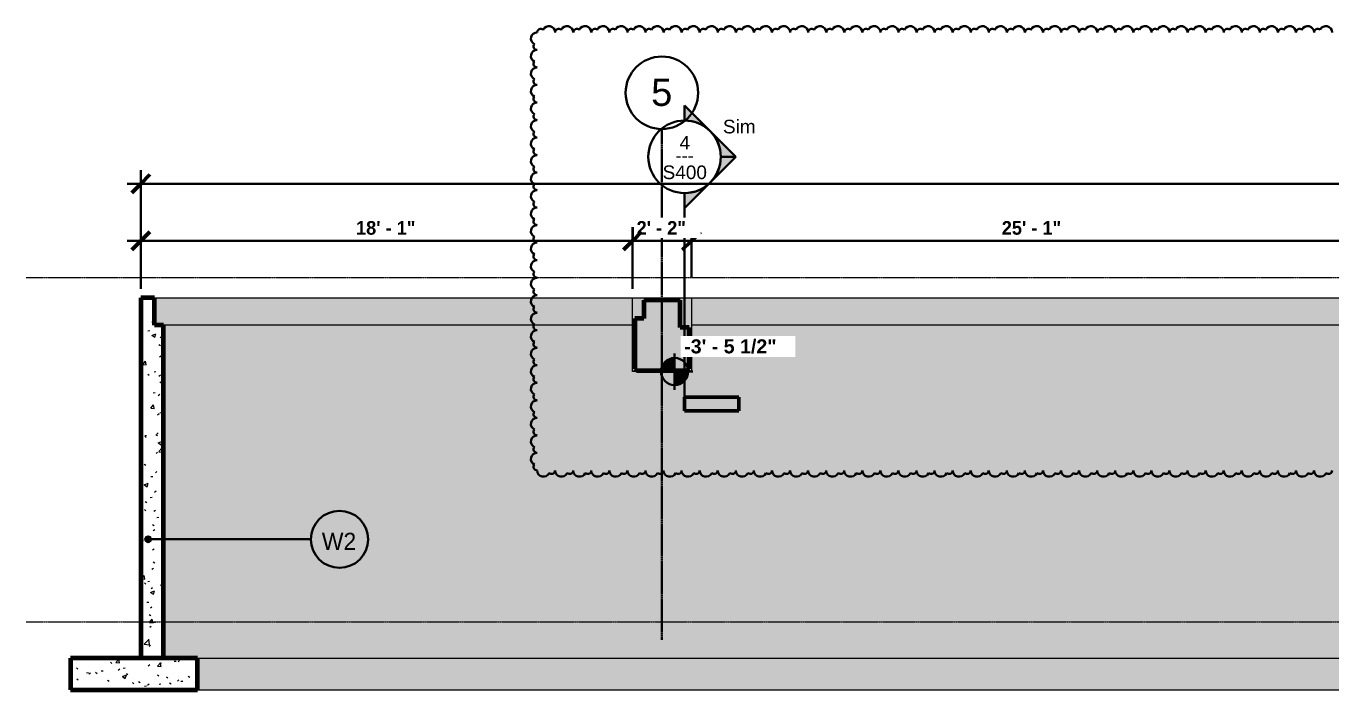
# Model space of a CAD drawing. Header units: inches. Extents: x -3929 to 6224, y -260 to 143.
# Drawn here: x 1293 to 1869, y -182 to 111 of the extents above; entities that cross this region are included whole.
import ezdxf

# ---------------------------------------------------------------- set-up
doc = ezdxf.new("R2010")
doc.units = ezdxf.units.IN
doc.header["$MEASUREMENT"] = 0
doc.linetypes.add('Grid Line 1_2_', pattern=[0.875, 0.5, -0.125, 0.125, -0.125])
for name, color, linetype, lineweight in [('A-ANNO-DIMS', 211, 'Continuous', 9), ('A-ANNO-DIMS-64', 211, 'Continuous', 9), ('A-FLOR-LEVL', 51, 'Continuous', 9), ('A-WALL-IDEN', 211, 'Continuous', 30), ('A-WALL-PATT', 111, 'Continuous', 60), ('G-ANNO-DIMS', 111, 'Continuous', 9), ('G-ANNO-REVC', 71, 'Continuous', 30), ('G-ANNO-SYMB', 111, 'Continuous', 30), ('S-BEAM', 12, 'Continuous', 9), ('S-FNDN', 32, 'Continuous', 18), ('S-GRID', 1, 'Continuous', 9), ('S-GRID-IDEN', 1, 'Continuous', 30)]:
    doc.layers.add(name, color=color, linetype=linetype, lineweight=lineweight)
doc.styles.add('Arial', font='arial.ttf', dxfattribs={"height": 12})
doc.styles.add('Arial_2', font='arial.ttf', dxfattribs={"height": 6})
doc.styles.add('Arial_B', font='arialbd.ttf', dxfattribs={"height": 6.190476})
doc.styles.add('Century Gothic', font='', dxfattribs={"height": 7.559055})
doc.styles.add('Century Gothic_1', font='', dxfattribs={"height": 6})
doc.styles.add('Century Gothic_B', font='', dxfattribs={"height": 6})
doc.styles.get('Century Gothic').set_extended_font_data('Century Gothic')
doc.styles.get('Century Gothic_1').set_extended_font_data('Century Gothic')
doc.styles.get('Century Gothic_B').set_extended_font_data('Century Gothic', bold=True)
doc.dimstyles.new('OD__1_16__Tol__', dxfattribs={"dimscale": 12, "dimtxt": 6.26501, "dimasz": 0.666667, "dimexe": 0.5, "dimexo": 0.333333, "dimgap": 0.083333, "dimtad": 1, "dimdec": 4, "dimrnd": 0.0625, "dimzin": 3, "dimdsep": 46, "dimlunit": 4, "dimtxsty": 'Century Gothic_B', "dimblk1": 'OBLIQUE', "dimblk2": 'OBLIQUE', "dimsah": 1, "dimcen": 0.09, "dimdle": 0.5, "dimazin": 0, "dimtfac": 1, "dimtdec": 4, "dimtix": 1, "dimtmove": 0, "dimatfit": 3, "dimfxl": 1, "dimtvp": 1, "dimtfill": 1, "dimfrac": 2, "dimtolj": 1, "dimtzin": 0, "dimlwd": 30, "dimlwe": 30, "dimarcsym": 2})
doc.dimstyles.new('OD__1_4__Tol__', dxfattribs={"dimscale": 12, "dimtxt": 6.26501, "dimasz": 0.666667, "dimexe": 0.5, "dimexo": 0.333333, "dimgap": 0.083333, "dimtad": 1, "dimrnd": 0.25, "dimzin": 1, "dimdsep": 46, "dimlunit": 4, "dimtxsty": 'Century Gothic_B', "dimblk1": 'OBLIQUE', "dimblk2": 'OBLIQUE', "dimsah": 1, "dimcen": 0.09, "dimdle": 0.5, "dimazin": 0, "dimtfac": 1, "dimtdec": 4, "dimtix": 1, "dimtmove": 0, "dimatfit": 3, "dimfxl": 1, "dimtvp": 1, "dimtfill": 1, "dimfrac": 2, "dimtolj": 1, "dimtzin": 0, "dimlwd": 30, "dimlwe": 30, "dimarcsym": 2})
pattern_1 = [(50, (2855.186, 0), (18.36206, -1.60683), [1.92, -21.12]), (355, (2855.186, 0), (-3.55226, 19.25587), [1.536, -16.896]), (100.451, (2856.716, -0.134), (14.81021, 17.64929), [1.632, -17.949]), (46.184, (2855.186, 5.12), (27.32125, -4.2376), [2.88, -31.68]), (96.636, (2857.463, 4.767), (23.92754, 24.93717), [2.448, -26.924]), (351.184, (2855.186, 5.12), (23.92765, 24.93743), [2.304, -25.344]), (21, (2857.746, 3.84), (15.28081, -10.30746), [1.92, -21.12]), (326, (2857.746, 3.84), (6.22856, 18.56374), [1.536, -16.896]), (71.451, (2859.02, 2.981), (21.50985, 8.25628), [1.632, -17.949]), (37.5, (2855.1855, 0), (0.311095, 8.522537), [0.845, -15.846, 0.845, -16.307, -16.96]), (37.5, (2855.1855, 0), (0.311095, 8.522537), [-33.843, 0.845, -16.115]), (7.5, (2855.1855, 0), (6.734636, 10.09743), [0.845, -8.934, 0.845, -15.462, -6.464]), (7.5, (2855.1855, 0), (6.734636, 10.09743), [-26.086, 0.845, -5.619]), (327.5, (2849.4775, 0), (13.666107, -0.577186), [0.845, -5.555, 0.845, -19.123, -26.496]), (327.5, (2849.4775, 0), (13.666107, -0.577186), [-26.368, 0.845, -25.651]), (317.5, (2846.918, 0), (14.92985, 2.56286), [0.845, -7.475, 0.845, -12.416, -18.816]), (317.5, (2846.918, 0), (14.92985, 2.56286), [-21.581, 0.845, -17.971])]

# ---------------------------------------------------------------- blocks, each defined once
blk = doc.blocks.new('Grid - Grid Head - Circle-1738874-ELEVATION - WEST FOUNDATION WALL')
at = {"layer": 'S-GRID-IDEN'}
for start, end in [(0, 180), (180, 360)]:
    blk.add_arc((3481.32, 81.57), 16, start, end, dxfattribs=at)
blk = doc.blocks.new('DIMBLOCK44-ELEVATION - WEST FOUNDATION WALL')
at = {"layer": 'A-ANNO-DIMS-64', "lineweight": 30}
for p, q in [((1343.86, -5), (1343.86, 47.42)), ((3229.86, -17), (3229.86, 47.42)), ((3235.86, 41.42), (1337.86, 41.42)), ((1343.86, 41.42), (1343.86, -5)), ((3229.86, 41.42), (3229.86, -17))]:
    blk.add_line(p, q, dxfattribs=at)
at = {"layer": 'A-ANNO-DIMS-64', "lineweight": 50}
for p, q in [((1343.86, 41.42), (1339.86, 37.42)), ((1343.86, 41.42), (1347.86, 45.42)), ((3229.86, 41.42), (3225.86, 37.42)), ((3229.86, 41.42), (3233.86, 45.42))]:
    blk.add_line(p, q, dxfattribs=at)
at = {"layer": 'A-ANNO-DIMS-64', "color": 0, "lineweight": 30, "insert": (2271, 50.11), "char_height": 6, "width": 38.0674, "attachment_point": 1, "line_spacing_factor": 0.984502, "style": 'Century Gothic_B', "bg_fill": 3, "box_fill_scale": 1.25, "bg_fill_color": 256, "bg_fill_true_color": 13158600, "bg_fill_transparency": 0}
blk.add_mtext('157\' - 2"', dxfattribs=at)
blk = doc.blocks.new('_Oblique')
at = {"color": 0, "linetype": 'ByBlock', "lineweight": -2}
blk.add_line((-0.5, -0.5), (0.5, 0.5), dxfattribs=at)
blk = doc.blocks.new('Wall Type - Familia4-287244-ELEVATION - WEST FOUNDATION WALL')
at = {"layer": 'A-WALL-IDEN'}
blk.add_circle((2031.03, -115.54), 12.6, dxfattribs=at)
blk = doc.blocks.new('DIMBLOCK53-ELEVATION - WEST FOUNDATION WALL')
at = {"layer": 'A-ANNO-DIMS-64', "lineweight": 30}
for p, q in [((1343.86, -5), (1343.86, 22.23)), ((3229.86, -17), (3229.86, 22.23)), ((3235.86, 16.23), (1337.86, 16.23)), ((1343.86, 16.23), (1343.86, -5)), ((3229.86, 16.23), (3229.86, -17))]:
    blk.add_line(p, q, dxfattribs=at)
at = {"layer": 'A-ANNO-DIMS-64', "lineweight": 50}
for p, q in [((1343.86, 16.23), (1347.86, 20.23)), ((3229.86, 16.23), (3233.86, 20.23)), ((1343.86, 16.23), (1339.86, 12.23)), ((3229.86, 16.23), (3225.86, 12.23))]:
    blk.add_line(p, q, dxfattribs=at)
at = {"layer": 'A-ANNO-DIMS-64', "color": 0, "lineweight": 30, "insert": (2271, 24.92), "char_height": 6, "width": 38.0674, "attachment_point": 1, "line_spacing_factor": 0.984502, "style": 'Century Gothic_B', "bg_fill": 3, "box_fill_scale": 1.25, "bg_fill_color": 256, "bg_fill_true_color": 13158600, "bg_fill_transparency": 0}
blk.add_mtext('157\' - 2"', dxfattribs=at)
blk = doc.blocks.new('Detail View - 3_32_ x 3_8_-1738294-ELEVATION - WEST FOUNDATION WALL')
at = {"layer": 'G-ANNO-SYMB', "lineweight": 9}
blk.add_hatch(color=256, dxfattribs=at).paths.add_polyline_path([(3516.32, -52.77), (3492.32, -52.77), (3492.32, -58.77), (3516.32, -58.77)], flags=0)
at = {"layer": 'G-ANNO-SYMB', "lineweight": 50}
for p, q in [((3492.32, -58.77), (3492.32, -52.77)), ((3492.32, -52.77), (3516.32, -52.77)), ((3516.32, -52.77), (3516.32, -58.77)), ((3516.32, -58.77), (3492.32, -58.77))]:
    blk.add_line(p, q, dxfattribs=at)
blk = doc.blocks.new('Detail View - Section Head - Filled-1738293-ELEVATION - WEST FOUNDATION WALL')
at = {"layer": 'G-ANNO-SYMB', "lineweight": 9}
h = blk.add_hatch(color=256, dxfattribs=at)
edge = h.paths.add_edge_path(flags=0)
edge.add_arc((3492.32, 53.28), 16.02, 47.9216, 90)
edge.add_line((3492.32, 69.3), (3492.32, 75.91))
edge.add_line((3492.32, 75.91), (3503.06, 65.17))
h = blk.add_hatch(color=256, dxfattribs=at)
edge = h.paths.add_edge_path(flags=0)
edge.add_line((3503.64, 64.59), (3514.95, 53.28))
edge.add_line((3514.95, 53.28), (3508.32, 53.28))
edge.add_arc((3492.32, 53.28), 16, 360, 405)
h = blk.add_hatch(color=256, dxfattribs=at)
edge = h.paths.add_edge_path(flags=0)
edge.add_arc((3492.32, 53.28), 16, 315, 360)
edge.add_line((3508.32, 53.28), (3514.95, 53.28))
edge.add_line((3514.95, 53.28), (3503.64, 41.97))
h = blk.add_hatch(color=256, dxfattribs=at)
edge = h.paths.add_edge_path(flags=0)
edge.add_line((3503.06, 41.39), (3492.32, 30.65))
edge.add_line((3492.32, 30.65), (3492.32, 37.26))
edge.add_arc((3492.32, 53.28), 16.02, 270, 312.0784)
at = {"layer": 'G-ANNO-SYMB'}
for p, q in [((3503.06, 65.17), (3492.32, 75.91)), ((3492.32, 75.91), (3492.32, 69.3)), ((3514.95, 53.28), (3503.64, 64.59)), ((3503.64, 41.97), (3514.95, 53.28)), ((3508.32, 53.28), (3514.95, 53.28)), ((3514.95, 53.28), (3508.32, 53.28)), ((3492.32, 30.65), (3503.06, 41.39)), ((3492.32, 37.26), (3492.32, 30.65))]:
    blk.add_line(p, q, dxfattribs=at)
for centre, radius, start, end in [((3492.32, 53.3), 16, 90, 270), ((3492.32, 53.3), 16, 270, 90), ((3492.32, 53.28), 16.02, 47.9216, 90), ((3492.32, 53.28), 16, 360, 45), ((3492.32, 53.28), 16, 315, 360), ((3492.32, 53.28), 16.02, 270, 312.0784)]:
    blk.add_arc(centre, radius, start, end, dxfattribs=at)
blk = doc.blocks.new('DIMBLOCK62-ELEVATION - WEST FOUNDATION WALL')
at = {"layer": 'A-ANNO-DIMS-64', "lineweight": 30}
for p, q in [((1586.86, 0), (1586.86, 22.23)), ((1887.86, 0), (1887.86, 22.23)), ((1887.86, 16.23), (1586.86, 16.23)), ((1586.86, 16.23), (1586.86, 0)), ((1887.86, 16.23), (1887.86, 0))]:
    blk.add_line(p, q, dxfattribs=at)
at = {"layer": 'A-ANNO-DIMS-64', "lineweight": 50}
for p, q in [((1586.86, 16.23), (1590.86, 20.23)), ((1887.86, 16.23), (1891.86, 20.23)), ((1586.86, 16.23), (1582.86, 12.23)), ((1887.86, 16.23), (1883.86, 12.23))]:
    blk.add_line(p, q, dxfattribs=at)
at = {"layer": 'A-ANNO-DIMS-64', "color": 0, "lineweight": 30, "insert": (1723.84, 24.92), "char_height": 6, "width": 32.4587, "attachment_point": 1, "line_spacing_factor": 0.984502, "style": 'Century Gothic_B', "bg_fill": 3, "box_fill_scale": 1.25, "bg_fill_color": 256, "bg_fill_true_color": 13158600, "bg_fill_transparency": 0}
blk.add_mtext('25\' - 1"', dxfattribs=at)
blk = doc.blocks.new('DIMBLOCK63-ELEVATION - WEST FOUNDATION WALL')
at = {"layer": 'A-ANNO-DIMS-64', "lineweight": 30}
for p, q in [((1560.86, -5), (1560.86, 22.23)), ((1586.86, 0), (1586.86, 22.23)), ((1586.86, 16.23), (1560.86, 16.23)), ((1560.86, 16.23), (1560.86, -5)), ((1586.86, 16.23), (1586.86, 0))]:
    blk.add_line(p, q, dxfattribs=at)
at = {"layer": 'A-ANNO-DIMS-64', "lineweight": 50}
for p, q in [((1560.86, 16.23), (1564.86, 20.23)), ((1586.86, 16.23), (1590.86, 20.23)), ((1560.86, 16.23), (1556.86, 12.23)), ((1586.86, 16.23), (1582.86, 12.23))]:
    blk.add_line(p, q, dxfattribs=at)
at = {"layer": 'A-ANNO-DIMS-64', "color": 0, "lineweight": 30, "insert": (1562.67, 24.92), "char_height": 6, "width": 26.85, "attachment_point": 1, "line_spacing_factor": 0.984502, "style": 'Century Gothic_B', "bg_fill": 3, "box_fill_scale": 1.25, "bg_fill_color": 256, "bg_fill_true_color": 13158600, "bg_fill_transparency": 0}
blk.add_mtext('2\' - 2"', dxfattribs=at)
blk = doc.blocks.new('DIMBLOCK64-ELEVATION - WEST FOUNDATION WALL')
at = {"layer": 'A-ANNO-DIMS-64', "lineweight": 30}
for p, q in [((1343.86, -5), (1343.86, 22.23)), ((1560.86, -5), (1560.86, 22.23)), ((1560.86, 16.23), (1337.86, 16.23)), ((1343.86, 16.23), (1343.86, -5)), ((1560.86, 16.23), (1560.86, -5))]:
    blk.add_line(p, q, dxfattribs=at)
at = {"layer": 'A-ANNO-DIMS-64', "lineweight": 50}
for p, q in [((1343.86, 16.23), (1347.86, 20.23)), ((1560.86, 16.23), (1564.86, 20.23)), ((1343.86, 16.23), (1339.86, 12.23)), ((1560.86, 16.23), (1556.86, 12.23))]:
    blk.add_line(p, q, dxfattribs=at)
at = {"layer": 'A-ANNO-DIMS-64', "color": 0, "lineweight": 30, "insert": (1438.84, 24.92), "char_height": 6, "width": 32.4587, "attachment_point": 1, "line_spacing_factor": 0.984502, "style": 'Century Gothic_B', "bg_fill": 3, "box_fill_scale": 1.25, "bg_fill_color": 256, "bg_fill_true_color": 13158600, "bg_fill_transparency": 0}
blk.add_mtext('18\' - 1"', dxfattribs=at)
blk = doc.blocks.new('Spot Elevations - Spot Elevation - Target Filled-1738873-ELEVATION - WEST FOUNDATION WALL')
at = {"layer": 'G-ANNO-DIMS'}
h = blk.add_hatch(color=256, dxfattribs=at)
edge = h.paths.add_edge_path(flags=0)
edge.add_line((2769.67, -71), (2763.67, -71))
edge.add_arc((2769.67, -71), 6, 90, 180, ccw=False)
edge.add_line((2769.67, -65), (2769.67, -71))
h = blk.add_hatch(color=256, dxfattribs=at)
edge = h.paths.add_edge_path(flags=0)
edge.add_line((2769.67, -71), (2775.67, -71))
edge.add_arc((2769.67, -71), 6, 270, 360, ccw=False)
edge.add_line((2769.67, -77), (2769.67, -71))
at = {"layer": 'G-ANNO-DIMS', "lineweight": 30}
for p, q in [((2769.67, -63.04), (2769.67, -79)), ((2769.67, -71), (2769.67, -65)), ((2777.67, -71), (2761.67, -71)), ((2763.67, -71), (2769.67, -71)), ((2769.67, -71), (2769.67, -77)), ((2775.67, -71), (2769.67, -71))]:
    blk.add_line(p, q, dxfattribs=at)
blk.add_circle((2769.67, -71), 6, dxfattribs=at)
for start, end in [(90, 180), (270, 360)]:
    blk.add_arc((2769.67, -71), 6, start, end, dxfattribs=at)
blk = doc.blocks.new('Family - ___-1982267-ELEVATION - WEST FOUNDATION WALL')
at = {"layer": 'G-ANNO-REVC'}
for centre, radius, start, end in [((2119.82, 108.2), 1.59, 48.18969, 180), ((2123.41, 108.2), 2.79, 0, 154.79123), ((2127.79, 108.2), 1.59, 48.18969, 180), ((2131.38, 108.2), 2.79, 0, 154.79123), ((2135.77, 108.2), 1.59, 48.18969, 180), ((2139.36, 108.2), 2.79, 0, 154.79123), ((2143.74, 108.2), 1.59, 48.18969, 180), ((2147.33, 108.2), 2.79, 0, 154.79123), ((2151.72, 108.2), 1.59, 48.18969, 180), ((2155.31, 108.2), 2.79, 0, 154.79123), ((2159.69, 108.2), 1.59, 48.18969, 180), ((2163.28, 108.2), 2.79, 0, 154.79123), ((2167.67, 108.2), 1.59, 48.18969, 180), ((2171.26, 108.2), 2.79, 0, 154.79123), ((2175.64, 108.2), 1.59, 48.18969, 180), ((2179.23, 108.2), 2.79, 0, 154.79123), ((2183.62, 108.2), 1.59, 48.18969, 180), ((2187.2, 108.2), 2.79, 0, 154.79123), ((2191.59, 108.2), 1.59, 48.18969, 180), ((2195.18, 108.2), 2.79, 0, 154.79123), ((2199.57, 108.2), 1.59, 48.18969, 180), ((2203.15, 108.2), 2.79, 0, 154.79123), ((2207.54, 108.2), 1.59, 48.18969, 180), ((2211.13, 108.2), 2.79, 0, 154.79123), ((2215.51, 108.2), 1.59, 48.18969, 180), ((2219.1, 108.2), 2.79, 0, 154.79123), ((2223.49, 108.2), 1.59, 48.18969, 180), ((2227.08, 108.2), 2.79, 0, 154.79123), ((2231.46, 108.2), 1.59, 48.18969, 180), ((2235.05, 108.2), 2.79, 0, 154.79123), ((2239.44, 108.2), 1.59, 48.18969, 180), ((2243.03, 108.2), 2.79, 0, 154.79123), ((2247.41, 108.2), 1.59, 48.18969, 180), ((2251, 108.2), 2.79, 0, 154.79123), ((2255.39, 108.2), 1.59, 48.18969, 180), ((2258.98, 108.2), 2.79, 0, 154.79123), ((2263.36, 108.2), 1.59, 48.18969, 180), ((2266.95, 108.2), 2.79, 0, 154.79123), ((2271.34, 108.2), 1.59, 48.18969, 180), ((2274.93, 108.2), 2.79, 0, 154.79123), ((2279.31, 108.2), 1.59, 48.18969, 180), ((2282.9, 108.2), 2.79, 0, 154.79123), ((2287.29, 108.2), 1.59, 48.18969, 180), ((2290.87, 108.2), 2.79, 0, 154.79123), ((2295.26, 108.2), 1.59, 48.18969, 180), ((2298.85, 108.2), 2.79, 0, 154.79123), ((2303.24, 108.2), 1.59, 48.18969, 180), ((2306.82, 108.2), 2.79, 0, 154.79123), ((2311.21, 108.2), 1.59, 48.18969, 180), ((2314.8, 108.2), 2.79, 0, 154.79123), ((2319.18, 108.2), 1.59, 48.18969, 180), ((2322.77, 108.2), 2.79, 0, 154.79123), ((2327.16, 108.2), 1.59, 48.18969, 180), ((2330.75, 108.2), 2.79, 0, 154.79123), ((2335.13, 108.2), 1.59, 48.18969, 180), ((2338.72, 108.2), 2.79, 0, 154.79123), ((2343.11, 108.2), 1.59, 48.18969, 180), ((2346.7, 108.2), 2.79, 0, 154.79123), ((2351.08, 108.2), 1.59, 48.18969, 180), ((2354.67, 108.2), 2.79, 0, 154.79123), ((2359.06, 108.2), 1.59, 48.18969, 180), ((2362.65, 108.2), 2.79, 0, 154.79123), ((2367.03, 108.2), 1.59, 48.18969, 180), ((2370.62, 108.2), 2.79, 0, 154.79123), ((2375.01, 108.2), 1.59, 48.18969, 180), ((2378.59, 108.2), 2.79, 0, 154.79123), ((2382.98, 108.2), 1.59, 48.18969, 180), ((2386.57, 108.2), 2.79, 0, 154.79123), ((2390.96, 108.2), 1.59, 48.18969, 180), ((2394.54, 108.2), 2.79, 0, 154.79123), ((2398.93, 108.2), 1.59, 48.18969, 180), ((2402.52, 108.2), 2.79, 0, 154.79123), ((2406.9, 108.2), 1.59, 48.18969, 180), ((2410.49, 108.2), 2.79, 0, 154.79123), ((2414.88, 108.2), 1.59, 48.18969, 180), ((2418.47, 108.2), 2.79, 0, 154.79123), ((2422.85, 108.2), 1.59, 48.18969, 180), ((2426.44, 108.2), 2.79, 0, 154.79123), ((2430.83, 108.2), 1.59, 48.18969, 180), ((2434.42, 108.2), 2.79, 0, 154.79123), ((2438.8, 108.2), 1.59, 48.18969, 180), ((2442.39, 108.2), 2.79, 0, 154.79123), ((2446.78, 108.2), 1.59, 48.18969, 180), ((2450.37, 108.2), 2.79, 0, 154.79123), ((2454.75, 108.2), 1.59, 48.18969, 180), ((2458.34, 108.2), 2.79, 0, 154.79123), ((2462.73, 108.2), 1.59, 48.18969, 180), ((2466.32, 108.2), 2.79, 0, 154.79123), ((2118.22, 105.5), 2.71, 90, 244.79123), ((2118.22, 97.76), 2.71, 90, 244.79123), ((2118.22, 102.02), 1.55, 138.18969, 270), ((2118.22, 90.03), 2.71, 90, 244.79123), ((2118.22, 94.29), 1.55, 138.18969, 270), ((2118.22, 86.55), 1.55, 138.18969, 270), ((2118.22, 82.3), 2.71, 90, 244.79123), ((2118.22, 74.57), 2.71, 90, 244.79123), ((2118.22, 78.82), 1.55, 138.18969, 270), ((2118.22, 66.83), 2.71, 90, 244.79123), ((2118.22, 71.09), 1.55, 138.18969, 270), ((2118.22, 63.36), 1.55, 138.18969, 270), ((2118.22, 59.1), 2.71, 90, 244.79123), ((2118.22, 51.37), 2.71, 90, 244.79123), ((2118.22, 55.62), 1.55, 138.18969, 270), ((2118.22, 43.64), 2.71, 90, 244.79123), ((2118.22, 47.89), 1.55, 138.18969, 270), ((2118.22, 40.16), 1.55, 138.18969, 270), ((2118.22, 35.9), 2.71, 90, 244.79123), ((2118.22, 28.17), 2.71, 90, 244.79123), ((2118.22, 32.42), 1.55, 138.18969, 270), ((2118.22, 20.44), 2.71, 90, 244.79123), ((2118.22, 24.69), 1.55, 138.18969, 270), ((2118.22, 16.96), 1.55, 138.18969, 270), ((2118.22, 12.71), 2.71, 90, 244.79123), ((2118.22, 4.97), 2.71, 90, 244.79123), ((2118.22, 9.23), 1.55, 138.18969, 270), ((2118.22, 1.49), 1.55, 138.18969, 270), ((2118.22, -2.76), 2.71, 90, 244.79123), ((2118.22, -6.24), 1.55, 138.18969, 270), ((2118.22, -10.49), 2.71, 90, 244.79123), ((2118.22, -18.22), 2.71, 90, 244.79123), ((2118.22, -13.97), 1.55, 138.18969, 270), ((2118.22, -21.7), 1.55, 138.18969, 270), ((2118.22, -25.96), 2.71, 90, 244.79123), ((2118.22, -29.44), 1.55, 138.18969, 270), ((2118.22, -33.69), 2.71, 90, 244.79123), ((2118.22, -41.42), 2.71, 90, 244.79123), ((2118.22, -37.17), 1.55, 138.18969, 270), ((2118.22, -44.9), 1.55, 138.18969, 270), ((2118.22, -49.15), 2.71, 90, 244.79123), ((2118.22, -52.63), 1.55, 138.18969, 270), ((2118.22, -56.89), 2.71, 90, 244.79123), ((2118.22, -64.62), 2.71, 90, 244.79123), ((2118.22, -60.37), 1.55, 138.18969, 270), ((2118.22, -68.1), 1.55, 138.18969, 270), ((2118.22, -72.35), 2.71, 90, 244.79123), ((2118.22, -75.83), 1.55, 138.18969, 270), ((2118.22, -80.08), 2.71, 90, 244.79123), ((2118.22, -83.56), 1.55, 138.18969, 270), ((2121.02, -85.11), 2.79, 180, 334.79123), ((2124.6, -85.11), 1.59, 228.18969, 0), ((2128.99, -85.11), 2.79, 180, 334.79123), ((2132.58, -85.11), 1.59, 228.18969, 0), ((2136.97, -85.11), 2.79, 180, 334.79123), ((2140.55, -85.11), 1.59, 228.18969, 0), ((2144.94, -85.11), 2.79, 180, 334.79123), ((2148.53, -85.11), 1.59, 228.18969, 0), ((2152.91, -85.11), 2.79, 180, 334.79123), ((2156.5, -85.11), 1.59, 228.18969, 0), ((2160.89, -85.11), 2.79, 180, 334.79123), ((2164.48, -85.11), 1.59, 228.18969, 0), ((2168.86, -85.11), 2.79, 180, 334.79123), ((2172.45, -85.11), 1.59, 228.18969, 0), ((2176.84, -85.11), 2.79, 180, 334.79123), ((2180.43, -85.11), 1.59, 228.18969, 0), ((2184.81, -85.11), 2.79, 180, 334.79123), ((2188.4, -85.11), 1.59, 228.18969, 0), ((2192.79, -85.11), 2.79, 180, 334.79123), ((2196.38, -85.11), 1.59, 228.18969, 0), ((2200.76, -85.11), 2.79, 180, 334.79123), ((2204.35, -85.11), 1.59, 228.18969, 0), ((2208.74, -85.11), 2.79, 180, 334.79123), ((2212.32, -85.11), 1.59, 228.18969, 0), ((2216.71, -85.11), 2.79, 180, 334.79123), ((2220.3, -85.11), 1.59, 228.18969, 0), ((2224.69, -85.11), 2.79, 180, 334.79123), ((2228.27, -85.11), 1.59, 228.18969, 0), ((2232.66, -85.11), 2.79, 180, 334.79123), ((2236.25, -85.11), 1.59, 228.18969, 0), ((2240.63, -85.11), 2.79, 180, 334.79123), ((2244.22, -85.11), 1.59, 228.18969, 0), ((2248.61, -85.11), 2.79, 180, 334.79123), ((2252.2, -85.11), 1.59, 228.18969, 0), ((2256.58, -85.11), 2.79, 180, 334.79123), ((2260.17, -85.11), 1.59, 228.18969, 0), ((2264.56, -85.11), 2.79, 180, 334.79123), ((2268.15, -85.11), 1.59, 228.18969, 0), ((2272.53, -85.11), 2.79, 180, 334.79123), ((2276.12, -85.11), 1.59, 228.18969, 0), ((2280.51, -85.11), 2.79, 180, 334.79123), ((2284.1, -85.11), 1.59, 228.18969, 0), ((2288.48, -85.11), 2.79, 180, 334.79123), ((2292.07, -85.11), 1.59, 228.18969, 0), ((2296.46, -85.11), 2.79, 180, 334.79123), ((2300.05, -85.11), 1.59, 228.18969, 0), ((2304.43, -85.11), 2.79, 180, 334.79123), ((2308.02, -85.11), 1.59, 228.18969, 0), ((2312.41, -85.11), 2.79, 180, 334.79123), ((2315.99, -85.11), 1.59, 228.18969, 0), ((2320.38, -85.11), 2.79, 180, 334.79123), ((2323.97, -85.11), 1.59, 228.18969, 0), ((2328.36, -85.11), 2.79, 180, 334.79123), ((2331.94, -85.11), 1.59, 228.18969, 0), ((2336.33, -85.11), 2.79, 180, 334.79123), ((2339.92, -85.11), 1.59, 228.18969, 0), ((2344.3, -85.11), 2.79, 180, 334.79123), ((2347.89, -85.11), 1.59, 228.18969, 0), ((2352.28, -85.11), 2.79, 180, 334.79123), ((2355.87, -85.11), 1.59, 228.18969, 0), ((2360.25, -85.11), 2.79, 180, 334.79123), ((2363.84, -85.11), 1.59, 228.18969, 0), ((2368.23, -85.11), 2.79, 180, 334.79123), ((2371.82, -85.11), 1.59, 228.18969, 0), ((2376.2, -85.11), 2.79, 180, 334.79123), ((2379.79, -85.11), 1.59, 228.18969, 0), ((2384.18, -85.11), 2.79, 180, 334.79123), ((2387.77, -85.11), 1.59, 228.18969, 0), ((2392.15, -85.11), 2.79, 180, 334.79123), ((2395.74, -85.11), 1.59, 228.18969, 0), ((2400.13, -85.11), 2.79, 180, 334.79123), ((2403.71, -85.11), 1.59, 228.18969, 0), ((2408.1, -85.11), 2.79, 180, 334.79123), ((2411.69, -85.11), 1.59, 228.18969, 0), ((2416.08, -85.11), 2.79, 180, 334.79123), ((2419.66, -85.11), 1.59, 228.18969, 0), ((2424.05, -85.11), 2.79, 180, 334.79123), ((2427.64, -85.11), 1.59, 228.18969, 0), ((2432.02, -85.11), 2.79, 180, 334.79123), ((2435.61, -85.11), 1.59, 228.18969, 0), ((2440, -85.11), 2.79, 180, 334.79123), ((2443.59, -85.11), 1.59, 228.18969, 0), ((2447.97, -85.11), 2.79, 180, 334.79123), ((2451.56, -85.11), 1.59, 228.18969, 0), ((2455.95, -85.11), 2.79, 180, 334.79123), ((2459.54, -85.11), 1.59, 228.18969, 0), ((2463.92, -85.11), 2.79, 180, 334.79123), ((2467.51, -85.11), 1.59, 228.18969, 0)]:
    blk.add_arc(centre, radius, start, end, dxfattribs=at)

msp = doc.modelspace()

# ---------------------------------------------------------------- hatches: boundary and pattern name
at = {"layer": 'A-WALL-IDEN'}
h = msp.add_hatch(color=256, dxfattribs=at)
edge = h.paths.add_edge_path(flags=0)
edge.add_arc((1347.11235, -115.53537), 1.25, 0, 360)
at = {"layer": 'A-WALL-PATT', "lineweight": 9}
h = msp.add_hatch(dxfattribs=at)
h.set_pattern_fill('FP_9', color=256, style=0, pattern_type=2)
h.set_pattern_definition(pattern_1)
h.paths.add_polyline_path([(1343.86225, -168), (1353.86225, -168), (1353.86225, -21), (1349.86225, -21), (1349.86225, -9), (1343.86225, -9), (1343.86225, -71)], flags=0)
h = msp.add_hatch(dxfattribs=at)
h.set_pattern_fill('FP_9', color=256, style=0, pattern_type=2)
h.set_pattern_definition(pattern_1)
h.paths.add_polyline_path([(3209.86225, -168), (3219.86225, -168), (3219.86225, -21), (2894.86225, -21), (2894.86225, -41.5), (2868.86225, -41.5), (2868.86225, -21), (2567.86225, -21), (2567.86225, -41.5), (2541.86225, -41.5), (2541.86225, -21), (2240.86225, -21), (2240.86225, -41.5), (2214.86225, -41.5), (2214.86225, -21), (1913.86225, -21), (1913.86225, -41.5), (1887.86225, -41.5), (1887.86225, -21), (1586.86225, -21), (1586.86225, -41.5), (1560.86225, -41.5), (1560.86225, -21), (1353.86225, -21), (1353.86225, -168), (3162.11843, -168)], flags=0)
h.paths.add_polyline_path([(2100.66623, -71), (2094.86225, -71), (2094.86225, -35), (2130.86225, -35), (2130.86225, -71)], flags=0)
h.paths.add_polyline_path([(2154.86225, -71), (2154.86225, -35), (2190.86225, -35), (2190.86225, -71)], flags=0)
h.paths.add_polyline_path([(2034.86225, -71), (2034.86225, -35), (2070.86225, -35), (2070.86225, -71)], flags=0)
at = {"layer": 'S-BEAM', "transparency": 33554534}
msp.add_hatch(color=31, dxfattribs=at).paths.add_polyline_path([(1565.86225, -41), (1585.07485, -41), (1585.86225, -40.2126), (1585.86225, -22), (1581.86225, -22), (1581.86225, -10), (1565.86225, -10), (1565.86225, -18), (1561.86225, -18), (1561.87887, -40.22922), (1562.64965, -41)], flags=0)
at = {"layer": 'S-FNDN'}
msp.add_hatch(color=256, dxfattribs=at).paths.add_polyline_path([(1353.86225, -21), (1353.86225, -9), (1349.86225, -9), (1349.86225, -21)], flags=0)
h = msp.add_hatch(color=256, dxfattribs=at)
h.paths.add_polyline_path([(2896.75538, -21), (3219.86225, -21), (3219.86225, -9), (2894.86225, -9), (2894.86225, -21)], flags=0)
h.paths.add_polyline_path([(1558.86225, -21), (1560.86225, -21), (1560.86225, -9), (1353.86225, -9), (1353.86225, -21)], flags=0)
h.paths.add_polyline_path([(2567.86225, -21), (2868.86225, -21), (2868.86225, -9), (2567.86225, -9)], flags=0)
h.paths.add_polyline_path([(2214.86225, -21), (2214.86225, -9), (1913.86225, -9), (1913.86225, -21), (2190.86225, -21)], flags=0)
h.paths.add_polyline_path([(2366.02928, -21), (2541.86225, -21), (2541.86225, -9), (2240.86225, -9), (2240.86225, -21)], flags=0)
h.paths.add_polyline_path([(1887.86225, -21), (1887.86225, -9), (1586.86225, -9), (1586.86225, -21), (1835.30318, -21)], flags=0)
h = msp.add_hatch(color=256, dxfattribs=at)
h.paths.add_polyline_path([(1581.86225, -41.5), (1586.86225, -41.5), (1586.86225, -9), (1560.86225, -9), (1560.86225, -41.5), (1563.14965, -41.5)], flags=0)
h.paths.add_polyline_path([(1888.86225, -41.5), (1913.86225, -41.5), (1913.86225, -9), (1887.86225, -9), (1887.86225, -41.5)], flags=0)
h.paths.add_polyline_path([(2541.86225, -41.5), (2567.86225, -41.5), (2567.86225, -9), (2541.86225, -9), (2541.86225, -40.2126)], flags=0)
h.paths.add_polyline_path([(2892.57485, -41.5), (2894.86225, -41.5), (2894.86225, -9), (2868.86225, -9), (2868.86225, -41.5), (2889.86225, -41.5)], flags=0)
h.paths.add_polyline_path([(2239.07485, -41.5), (2240.86225, -41.5), (2240.86225, -9), (2214.86225, -9), (2214.86225, -41.5), (2238.57485, -41.5)], flags=0)
h.paths.add_polyline_path([(1585.07485, -41), (1562.64965, -41), (1561.86225, -40.2126), (1561.86225, -18), (1565.86225, -18), (1565.86225, -10), (1581.86225, -10), (1581.86225, -22), (1585.86225, -22), (1585.86225, -40.2126)], flags=0)
h.paths.add_polyline_path([(2216.64965, -41), (2215.86225, -40.2126), (2215.86225, -22), (2219.86225, -22), (2219.86225, -10), (2235.86225, -10), (2235.86225, -22), (2239.86225, -22), (2239.84562, -40.22922), (2239.07485, -41), (2219.86225, -41)], flags=0)
h.paths.add_polyline_path([(1908.86225, -41), (1889.64965, -41), (1888.86225, -40.2126), (1888.86225, -22), (1892.86225, -22), (1892.86225, -10), (1908.86225, -10), (1908.86225, -22), (1912.86225, -22), (1912.84562, -40.22922), (1912.07485, -41), (1911.8114, -41)], flags=0)
h.paths.add_polyline_path([(2543.64965, -41), (2542.86225, -40.2126), (2542.86225, -22), (2546.86225, -22), (2546.86225, -10), (2562.86225, -10), (2562.86225, -22), (2566.86225, -22), (2566.86225, -40.2126), (2566.07485, -41), (2546.86225, -41)], flags=0)
h.paths.add_polyline_path([(2870.64965, -41), (2869.86225, -40.2126), (2869.86225, -22), (2873.86225, -22), (2873.86225, -10), (2889.86225, -10), (2889.86225, -22), (2893.86225, -22), (2893.84562, -40.22922), (2893.07485, -41), (2873.86225, -41)], flags=0)
at = {"layer": 'S-FNDN', "lineweight": 9}
h = msp.add_hatch(dxfattribs=at)
h.set_pattern_fill('FP_9', color=256, style=0, pattern_type=2)
h.set_pattern_definition(pattern_1)
h.paths.add_polyline_path([(1353.86225, -182), (1368.86225, -182), (1368.86225, -168), (1312.86225, -168), (1312.86225, -182), (1349.86225, -182)], flags=0)
h = msp.add_hatch(dxfattribs=at)
h.set_pattern_fill('FP_9', color=256, style=0, pattern_type=2)
h.set_pattern_definition(pattern_1)
h.paths.add_polyline_path([(2130.86225, -182), (3209.86225, -182), (3209.86225, -168), (1368.86225, -168), (1368.86225, -182), (2100.66623, -182)], flags=0)

# ---------------------------------------------------------------- linework, layer by layer
at = {"layer": 'A-FLOR-LEVL', "linetype": 'Grid Line 1_2_'}
for p, q in [((1293.24083, 0), (3491.93379, 0)), ((1293.24083, -152), (3491.93379, -152))]:
    msp.add_line(p, q, dxfattribs=at)
at = {"layer": 'A-WALL-IDEN'}
for p, q in [((1347.11235, -115.53537), (1385.01209, -115.53537)), ((1385.01209, -115.53537), (1418.97419, -115.53537))]:
    msp.add_line(p, q, dxfattribs=at)
msp.add_circle((1347.11235, -115.53537), 1.25, dxfattribs=at)
at = {"layer": 'S-BEAM', "lineweight": 60}
for p, q in [((1581.86225, -10), (1565.86225, -10)), ((1565.86225, -10), (1565.86225, -18)), ((1581.86225, -22), (1581.86225, -10)), ((1565.86225, -18), (1561.86225, -18)), ((1561.86225, -18), (1561.86225, -40.2126)), ((1585.86225, -22), (1581.86225, -22)), ((1585.86225, -40.2126), (1585.86225, -22)), ((1561.86225, -40.2126), (1562.64965, -41)), ((1585.07485, -41), (1585.86225, -40.2126)), ((1562.64965, -41), (1585.07485, -41))]:
    msp.add_line(p, q, dxfattribs=at)
at = {"layer": 'S-BEAM', "color": 133}
for p, q in [((1565.86225, -10), (1565.86225, -18)), ((1581.86225, -10), (1565.86225, -10)), ((1581.86225, -22), (1581.86225, -10)), ((1561.86225, -18), (1561.86225, -40.2126)), ((1565.86225, -18), (1561.86225, -18)), ((1585.86225, -22), (1581.86225, -22)), ((1585.86225, -40.2126), (1585.86225, -22)), ((1561.86225, -40.2126), (1562.64965, -41)), ((1585.07485, -41), (1585.86225, -40.2126)), ((1562.64965, -41), (1585.07485, -41))]:
    msp.add_line(p, q, dxfattribs=at)
at = {"layer": 'S-FNDN', "lineweight": 60}
for p, q in [((1343.86225, -9), (1343.86225, -168)), ((1349.86225, -9), (1343.86225, -9)), ((1349.86225, -21), (1349.86225, -9)), ((1353.86225, -21), (1349.86225, -21)), ((1353.86225, -168), (1353.86225, -21)), ((1368.86225, -168), (1312.86225, -168)), ((1312.86225, -168), (1312.86225, -182)), ((1368.86225, -182), (1368.86225, -168)), ((1312.86225, -182), (1368.86225, -182))]:
    msp.add_line(p, q, dxfattribs=at)
at = {"layer": 'S-FNDN'}
for p, q in [((1349.86225, -9), (2894.86225, -9)), ((1560.86225, -41.5), (1560.86225, -9)), ((1586.86225, -9), (1586.86225, -41.5)), ((1560.86225, -21), (1353.86225, -21)), ((1887.86225, -21), (1586.86225, -21)), ((1586.86225, -41.5), (1560.86225, -41.5))]:
    msp.add_line(p, q, dxfattribs=at)
at = {"layer": 'S-FNDN', "color": 253}
for p, q in [((1368.86225, -168), (3209.86225, -168)), ((1368.86225, -182), (3209.86225, -182))]:
    msp.add_line(p, q, dxfattribs=at)
at = {"layer": 'S-GRID', "linetype": 'Grid Line 1_2_', "lineweight": 30}
msp.add_line((1573.86225, -159.83557), (1573.86225, 65.56564), dxfattribs=at)

# ---------------------------------------------------------------- block references
at = {"layer": 'A-WALL-IDEN'}
msp.add_blockref('Wall Type - Familia4-287244-ELEVATION - WEST FOUNDATION WALL', (-599.46149, 0), dxfattribs=at)
at = {"layer": 'G-ANNO-DIMS', "lineweight": 30}
msp.add_blockref('Spot Elevations - Spot Elevation - Target Filled-1738873-ELEVATION - WEST FOUNDATION WALL', (-1190.20192, 29.5), dxfattribs=at)
at = {"layer": 'G-ANNO-SYMB'}
msp.add_blockref('Detail View - 3_32_ x 3_8_-1738294-ELEVATION - WEST FOUNDATION WALL', (-1908.46149, 0), dxfattribs=at)
at = {"layer": 'S-GRID-IDEN'}
msp.add_blockref('Grid - Grid Head - Circle-1738874-ELEVATION - WEST FOUNDATION WALL', (-1907.46149, 0), dxfattribs=at)

# ---------------------------------------------------------------- texts
at = {"layer": 'A-WALL-IDEN', "lineweight": 9, "insert": (1423.76876, -112.65575), "char_height": 7.559055, "width": 19.19, "attachment_point": 1, "style": 'Century Gothic'}
msp.add_mtext('W2', dxfattribs=at)
at = {"layer": 'G-ANNO-SYMB', "lineweight": 9, "char_height": 6, "attachment_point": 1, "style": 'Arial_2'}
for s, insert, width in [('Sim', (1600.7829, 69.64021), 17.776), ('4', (1581.64826, 62.5524), 5.656)]:
    msp.add_mtext(s, dxfattribs=dict(at, insert=insert, width=width))
at = {"layer": 'S-GRID-IDEN', "lineweight": 9, "insert": (1569.10957, 87.7576), "char_height": 12, "width": 11.312, "attachment_point": 1, "style": 'Arial'}
msp.add_mtext('5', dxfattribs=at)

# ---------------------------------------------------------------- next in the draw order: dimensions: what is measured, and where the dimension line sits
at = {"layer": 'A-ANNO-DIMS', "lineweight": 30}
dim = msp.add_linear_dim(base=(1343.86225, 41.42396), p1=(3229.86225, -21), p2=(1343.86225, -9), dimstyle='OD__1_4__Tol__', override={"dimpost": '<>', "dimfxl": 1886.038176}, dxfattribs=at)
dim.commit()
dim.dimension.update_dxf_attribs({"geometry": 'DIMBLOCK44-ELEVATION - WEST FOUNDATION WALL', "text_midpoint": (2286.86225, 45.57488)})

# ---------------------------------------------------------------- next in the draw order: block references
at = {"layer": 'G-ANNO-SYMB'}
msp.add_blockref('Detail View - Section Head - Filled-1738293-ELEVATION - WEST FOUNDATION WALL', (-1908.46149, 0), dxfattribs=at)

# ---------------------------------------------------------------- next in the draw order: texts
at = {"layer": 'G-ANNO-SYMB', "lineweight": 9, "char_height": 6, "attachment_point": 1}
for s, insert, width, style in [('---', (1579.88072, 56.88127), 10.302, 'Century Gothic_1'), ('S400', (1574.1522, 49.46157), 23.836, 'Arial_2')]:
    msp.add_mtext(s, dxfattribs=dict(at, insert=insert, width=width, style=style))

# ---------------------------------------------------------------- next in the draw order: dimensions: what is measured, and where the dimension line sits
at = {"layer": 'A-ANNO-DIMS', "lineweight": 30}
dim = msp.add_linear_dim(base=(1343.86225, 16.22711), p1=(3229.86225, -21), p2=(1343.86225, -9), dimstyle='OD__1_4__Tol__', override={"dimpost": '<>', "dimfxl": 1886.038176}, dxfattribs=at)
dim.commit()
dim.dimension.update_dxf_attribs({"geometry": 'DIMBLOCK53-ELEVATION - WEST FOUNDATION WALL', "text_midpoint": (2286.86225, 20.37802)})

# ---------------------------------------------------------------- next in the draw order: linework, layer by layer
at = {"layer": 'G-ANNO-SYMB'}
msp.add_line((1583.86225, 37.27997), (1583.86225, -52.77425), dxfattribs=at)

# ---------------------------------------------------------------- next in the draw order: texts
at = {"layer": 'G-ANNO-DIMS', "insert": (1583.69713, -27.26901), "char_height": 6.1904762, "width": 47.4536585, "attachment_point": 1, "line_spacing_factor": 0.941778, "style": 'Arial_B', "bg_fill": 3, "box_fill_scale": 1.25, "bg_fill_color": 256, "bg_fill_true_color": 13158600, "bg_fill_transparency": 0}
msp.add_mtext('-3\' - 5 1/2"', dxfattribs=at)

# ---------------------------------------------------------------- next in the draw order: dimensions: what is measured, and where the dimension line sits
at = {"layer": 'A-ANNO-DIMS', "lineweight": 30}
dim = msp.add_linear_dim(base=(1586.86225, 16.22711), p1=(1887.86225, -4), p2=(1586.86225, -4), angle=0, dimstyle='OD__1_16__Tol__', override={"dimpost": '<>', "dimfxl": 301}, dxfattribs=at)
dim.commit()
dim.dimension.update_dxf_attribs({"geometry": 'DIMBLOCK62-ELEVATION - WEST FOUNDATION WALL', "text_midpoint": (1737.36225, 20.37802)})

# ---------------------------------------------------------------- next in the draw order: dimensions: what is measured, and where the dimension line sits
dim = msp.add_linear_dim(base=(1560.86225, 16.22711), p1=(1586.86225, -4), p2=(1560.86225, -9), angle=0, dimstyle='OD__1_16__Tol__', override={"dimpost": '<>', "dimfxl": 26.476405}, dxfattribs=at)
dim.commit()
dim.dimension.update_dxf_attribs({"geometry": 'DIMBLOCK63-ELEVATION - WEST FOUNDATION WALL', "text_midpoint": (1573.86225, 20.30257)})

# ---------------------------------------------------------------- next in the draw order: dimensions: what is measured, and where the dimension line sits
dim = msp.add_linear_dim(base=(1343.86225, 16.22711), p1=(1560.86225, -9), p2=(1343.86225, -9), angle=0, dimstyle='OD__1_16__Tol__', override={"dimpost": '<>', "dimfxl": 217}, dxfattribs=at)
dim.commit()
dim.dimension.update_dxf_attribs({"geometry": 'DIMBLOCK64-ELEVATION - WEST FOUNDATION WALL', "text_midpoint": (1452.36225, 20.37802)})

# ---------------------------------------------------------------- next in the draw order: block references
at = {"layer": 'G-ANNO-REVC'}
msp.add_blockref('Family - ___-1982267-ELEVATION - WEST FOUNDATION WALL', (-599.46149, 0), dxfattribs=at)

doc.saveas('drawing.dxf')
